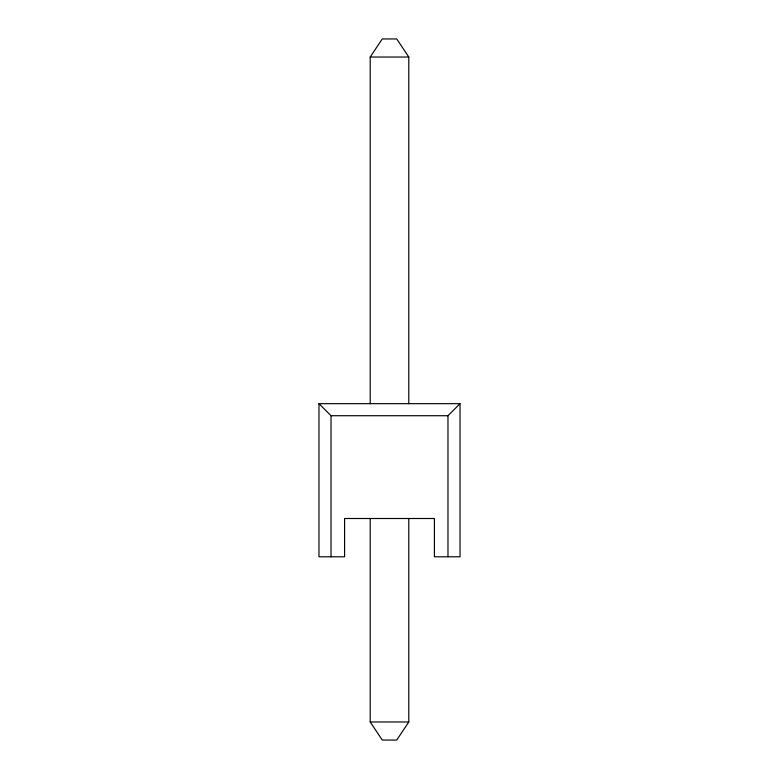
<?xml version="1.0" encoding="UTF-8"?>
<svg xmlns="http://www.w3.org/2000/svg" width="779" height="779" viewBox="0 0 779 779"><rect width="100%" height="100%" fill="white"/><g stroke="black" fill="none" stroke-linecap="round" stroke-linejoin="round"><path stroke-width="1.17" d="M370.21 403.668L370.21 57.033L382.265 38.95L396.735 38.95L408.79 57.033L408.79 403.668M408.79 518.999L408.79 721.967L396.735 740.05L382.265 740.05L370.21 721.967L370.21 518.999M447.974 556.79L447.974 415.723L460.029 403.668L318.971 403.668L318.971 556.79L344.591 556.79L344.591 518.502L434.409 518.502L434.409 556.79L460.029 556.79L460.029 403.668M370.21 57.033L408.79 57.033M318.971 403.668L331.026 415.723L447.974 415.723M370.21 721.967L408.79 721.967M331.026 415.723L331.026 556.79"/></g></svg>
